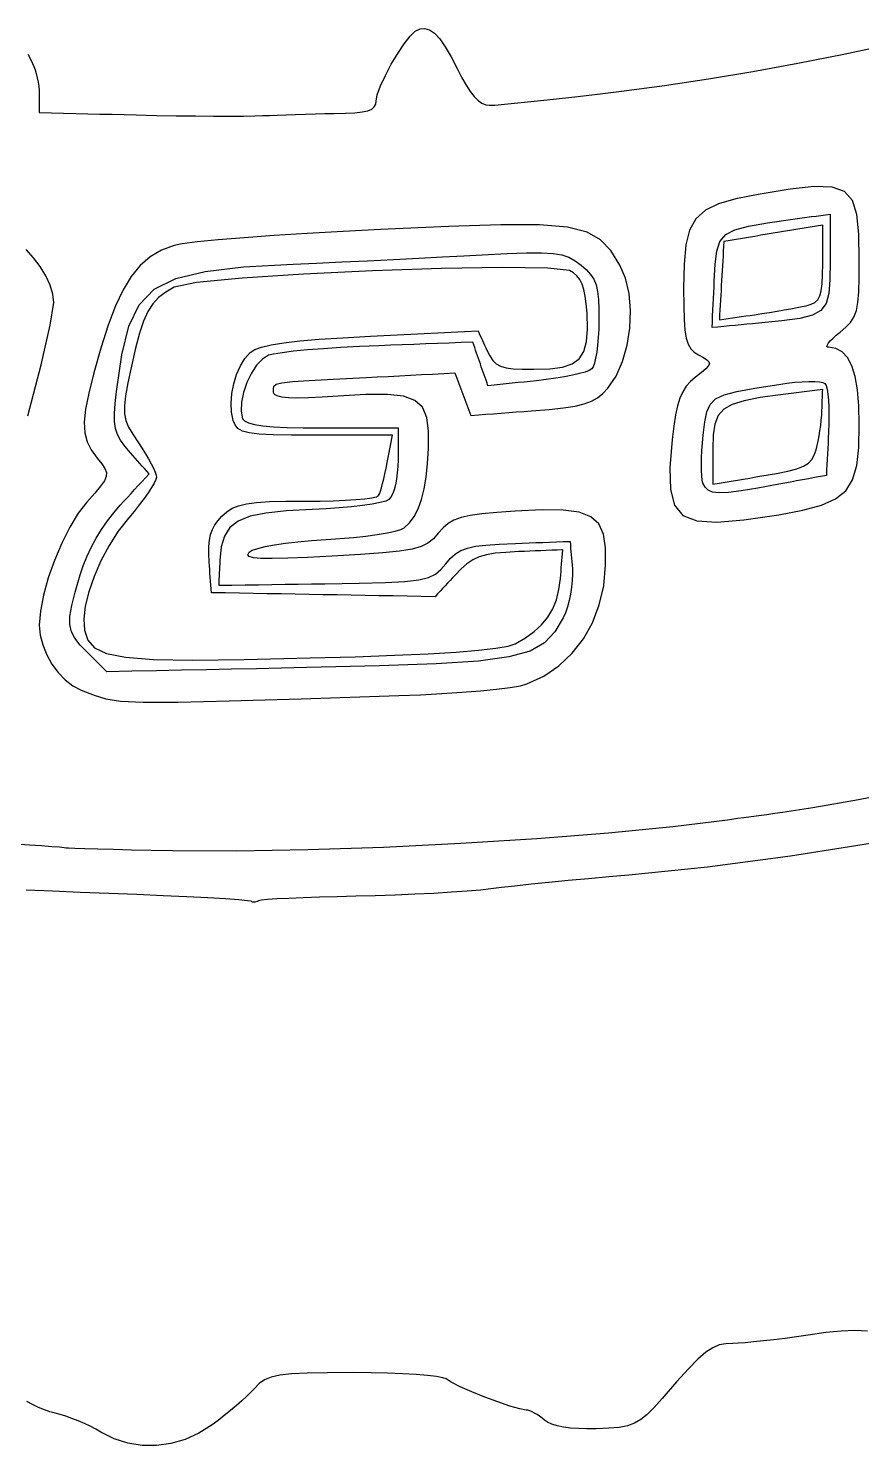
# Model space of a CAD drawing. Extents: x 7 to 348, y 3 to 340.
# Drawn here: x 169.5 to 201.6, y 2.8 to 57.4 of the extents above; entities that cross this region are included whole.
import ezdxf

# ---------------------------------------------------------------- set-up
doc = ezdxf.new("R2010")
doc.units = 0
doc.layers.get('0').update_dxf_attribs({"linetype": 'CONTINUOUS'})

msp = doc.modelspace()

# ---------------------------------------------------------------- linework, layer by layer
at = {"color": 7}
for points in [[(181.257222, 54.164936), (181.701273, 54.175378), (182.060805, 54.195416), (182.343623, 54.227448), (182.557522, 54.273648), (182.710308, 54.336414), (182.809783, 54.418004), (182.863747, 54.52079), (182.880003, 54.647028), (182.926493, 54.89146), (183.052892, 55.231792), (183.239602, 55.63314), (183.467017, 56.06065), (183.715541, 56.479496), (183.965571, 56.854796), (184.197501, 57.151693), (184.391735, 57.335335), (184.576376, 57.427509), (184.759625, 57.447265), (184.944811, 57.391469), (185.135252, 57.257188), (185.334278, 57.041429), (185.545211, 56.741258), (185.771375, 56.353625), (186.016096, 55.875597), (186.187769, 55.539442), (186.352109, 55.252394), (186.510377, 55.01307), (186.663818, 54.82003), (186.813695, 54.671863), (186.961255, 54.567159), (187.107754, 54.504505), (187.254447, 54.482492), (187.459995, 54.492088), (187.829915, 54.522906), (188.343373, 54.572718), (188.979531, 54.63921), (189.717553, 54.72018), (190.536604, 54.813426), (191.415848, 54.916634), (192.334447, 55.027632), (194.000555, 55.246637), (195.687563, 55.49804), (197.398987, 55.782492), (199.138351, 56.10067), (200.909171, 56.45325), (202.714964, 56.840882)], [(169.464014, 56.453453), (169.522577, 56.324562), (169.580549, 56.203827), (169.636223, 56.095313), (169.688775, 55.982565), (169.737806, 55.849695), (169.782233, 55.701613), (169.820991, 55.54323), (169.853003, 55.379372), (169.87719, 55.214977), (169.892486, 55.054901), (169.89782, 54.904053), (169.89782, 54.816395), (169.89782, 54.728765), (169.89782, 54.641107), (169.89782, 54.553448), (169.89782, 54.465818), (169.89782, 54.37816), (169.89782, 54.29053), (169.89782, 54.202872), (170.365251, 54.191583), (170.832681, 54.180012), (171.300112, 54.168723), (171.767542, 54.157434), (172.234973, 54.146145), (172.702403, 54.134856), (173.169834, 54.123567), (173.637265, 54.112279), (174.411482, 54.095063), (175.178297, 54.081516), (175.917744, 54.071639), (176.609858, 54.065712), (177.234667, 54.06289), (177.772207, 54.065712), (178.202505, 54.071921), (178.505598, 54.082363), (178.765488, 54.095063), (179.071973, 54.107763), (179.413761, 54.120181), (179.779566, 54.132034), (180.158108, 54.142759), (180.538095, 54.152072), (180.908243, 54.159692), (181.257222, 54.164936)], [(198.407692, 38.70404), (199.326339, 38.875801), (200.046093, 39.069885), (200.590503, 39.312681), (200.983122, 39.63066), (201.247499, 40.05024), (201.407181, 40.597864), (201.48572, 41.300005), (201.506661, 42.18305), (201.489304, 42.900685), (201.436563, 43.514292), (201.347403, 44.026497), (201.220807, 44.439784), (201.055749, 44.756776), (200.851203, 44.980042), (200.606144, 45.112093), (200.31955, 45.155556), (200.274439, 45.167409), (200.261683, 45.201614), (200.279491, 45.255716), (200.326021, 45.327288), (200.399458, 45.413958), (200.497988, 45.5133), (200.619786, 45.622916), (200.763037, 45.740405), (200.992729, 45.931949), (201.169784, 46.117058), (201.300986, 46.320992), (201.393117, 46.569009), (201.452965, 46.886283), (201.487315, 47.298074), (201.50295, 47.829639), (201.506647, 48.506182), (201.490109, 49.513998), (201.41519, 50.275067), (201.243932, 50.814168), (200.938384, 51.156052), (200.460585, 51.325498), (199.772578, 51.347229), (198.836413, 51.246137), (197.614128, 51.046973), (196.752975, 50.877018), (196.080521, 50.683499), (195.573994, 50.43774), (195.210628, 50.111124), (194.967646, 49.674978), (194.822281, 49.100712), (194.75176, 48.359624), (194.733302, 47.423098), (194.737282, 46.75632), (194.752127, 46.227097), (194.782178, 45.81621), (194.831792, 45.504495), (194.90532, 45.272734), (195.007109, 45.101708), (195.141517, 44.972224), (195.312891, 44.865064), (195.500738, 44.762307), (195.633365, 44.677725), (195.709421, 44.601525), (195.727568, 44.523999), (195.686434, 44.435353), (195.584682, 44.325879), (195.420962, 44.185812), (195.193923, 44.005387), (194.999579, 43.835941), (194.837747, 43.653258), (194.703912, 43.445261), (194.593566, 43.19984), (194.502199, 42.904946), (194.425302, 42.548471), (194.358364, 42.118336), (194.296877, 41.602462), (194.20724, 40.511786), (194.223214, 39.676296), (194.378216, 39.072481), (194.705642, 38.676778), (195.238898, 38.465619), (196.011382, 38.41544), (197.056508, 38.502703), (198.407692, 38.70404)], [(195.918215, 47.7047), (195.954162, 48.365974), (196.014831, 48.865875), (196.136881, 49.233243), (196.356961, 49.496952), (196.711728, 49.685843), (197.237835, 49.828789), (197.971938, 49.954632), (198.95069, 50.092243), (199.129077, 50.116796), (199.307461, 50.14135), (199.485848, 50.165903), (199.664233, 50.190456), (199.84262, 50.21501), (200.021007, 50.239563), (200.199391, 50.264116), (200.377778, 50.28867), (200.377778, 50.059816), (200.377778, 49.83099), (200.377778, 49.602136), (200.377778, 49.37331), (200.377778, 49.144456), (200.377778, 48.915602), (200.377778, 48.686776), (200.377778, 48.457922), (200.372133, 47.760438), (200.333762, 47.232711), (200.230497, 46.847167), (200.030176, 46.576121), (199.700634, 46.391943), (199.209705, 46.267031), (198.525223, 46.173757), (197.615025, 46.084434), (197.392284, 46.063549), (197.169543, 46.042665), (196.946802, 46.02178), (196.724061, 46.000896), (196.50132, 45.980011), (196.278579, 45.959127), (196.055838, 45.938242), (195.833097, 45.917358), (195.843737, 46.140709), (195.854376, 46.364059), (195.865016, 46.58741), (195.875656, 46.810761), (195.886296, 47.034111), (195.896936, 47.257462), (195.907575, 47.480813), (195.918215, 47.7047)], [(183.751866, 31.735917), (184.595736, 31.769332), (185.415403, 31.812766), (186.190611, 31.864441), (186.901102, 31.922466), (187.52662, 31.985063), (188.046905, 32.050397), (188.441703, 32.116607), (188.690755, 32.181885), (189.344438, 32.489055), (189.929039, 32.885578), (190.439966, 33.364537), (190.872632, 33.919019), (191.222449, 34.542109), (191.484829, 35.22695), (191.655184, 35.966569), (191.728925, 36.75411), (191.72218, 37.42865), (191.641332, 37.95601), (191.462127, 38.350754), (191.160321, 38.627389), (190.711667, 38.800447), (190.091926, 38.884437), (189.276855, 38.894032), (188.242208, 38.843486), (187.531468, 38.792206), (186.96169, 38.737794), (186.511009, 38.673955), (186.157565, 38.594425), (185.879492, 38.492966), (185.654927, 38.363285), (185.462012, 38.199145), (185.278875, 37.994251), (185.086873, 37.778746), (184.879601, 37.609554), (184.619042, 37.478462), (184.26719, 37.377201), (183.786035, 37.297501), (183.137564, 37.231122), (182.283775, 37.169796), (181.186653, 37.105251), (180.236836, 37.05558), (179.47228, 37.024169), (178.878941, 37.011751), (178.442792, 37.018807), (178.149795, 37.046182), (177.985914, 37.094386), (177.937118, 37.164123), (177.989371, 37.256099), (178.109033, 37.332271), (178.317246, 37.407032), (178.605558, 37.478942), (178.965516, 37.546647), (179.38866, 37.608708), (179.866544, 37.663769), (180.39071, 37.710364), (180.952704, 37.747138), (181.489387, 37.782077), (182.005142, 37.826724), (182.487604, 37.879218), (182.92441, 37.93775), (183.303192, 38.00046), (183.611579, 38.065484), (183.837213, 38.131044), (183.967721, 38.19525), (184.169592, 38.391564), (184.346263, 38.638621), (184.498087, 38.937523), (184.625412, 39.289454), (184.728589, 39.695572), (184.80797, 40.157005), (184.863904, 40.674939), (184.89674, 41.250503), (184.898434, 41.93032), (184.831053, 42.455818), (184.666876, 42.843196), (184.378174, 43.108541), (183.937219, 43.268053), (183.316282, 43.337847), (182.487632, 43.334178), (181.423547, 43.272964), (180.80121, 43.233171), (180.276808, 43.209464), (179.84573, 43.202126), (179.503369, 43.21144), (179.245113, 43.237686), (179.066354, 43.281064), (178.962479, 43.341911), (178.928878, 43.420482), (178.922386, 43.558375), (178.938445, 43.660173), (179.030353, 43.734454), (179.25139, 43.789741), (179.654843, 43.834586), (180.294001, 43.87754), (181.222148, 43.927127), (182.492577, 43.991897), (182.9204, 44.01391), (183.348226, 44.035924), (183.776053, 44.057937), (184.203876, 44.07995), (184.6317, 44.101964), (185.059526, 44.123977), (185.487352, 44.14599), (185.915176, 44.168004), (185.953722, 44.06567), (185.992268, 43.963364), (186.030814, 43.86103), (186.069359, 43.758697), (186.107903, 43.656391), (186.146448, 43.554057), (186.184994, 43.451752), (186.22354, 43.349418), (186.262086, 43.247084), (186.300632, 43.14475), (186.339178, 43.042445), (186.377721, 42.940111), (186.416267, 42.837777), (186.454813, 42.735444), (186.493359, 42.633138), (186.531905, 42.530804), (186.824008, 42.552818), (187.116108, 42.574831), (187.40821, 42.596844), (187.70031, 42.618858), (187.992413, 42.640871), (188.284516, 42.662884), (188.576616, 42.684898), (188.868719, 42.706911), (189.553636, 42.763468), (190.107229, 42.823074), (190.549998, 42.891823), (190.902446, 42.97584), (191.185075, 43.08125), (191.418388, 43.214121), (191.622886, 43.380632), (191.819073, 43.586852), (192.131662, 44.04391), (192.37761, 44.602767), (192.553836, 45.231784), (192.657245, 45.899296), (192.684761, 46.573666), (192.633281, 47.223257), (192.499725, 47.816403), (192.281003, 48.321496), (191.925423, 48.882187), (191.534435, 49.303065), (191.011652, 49.598411), (190.260687, 49.782561), (189.185149, 49.86988), (187.688655, 49.874678), (185.674816, 49.811234), (183.047242, 49.693915), (181.606805, 49.621384), (180.228452, 49.542813), (178.94482, 49.460714), (177.788547, 49.377572), (176.792275, 49.295897), (175.988636, 49.218173), (175.410272, 49.146912), (175.08982, 49.084597), (174.604872, 48.893758), (174.173811, 48.638516), (173.788637, 48.307611), (173.441354, 47.889809), (173.123962, 47.37385), (172.828455, 46.748559), (172.546843, 46.002646), (172.27112, 45.124878), (172.000881, 44.167834), (171.80477, 43.39305), (171.681767, 42.770411), (171.630854, 42.269833), (171.651033, 41.86126), (171.741253, 41.514578), (171.900514, 41.199731), (172.127799, 40.886606), (172.302675, 40.666162), (172.422685, 40.487656), (172.483241, 40.331362), (172.479741, 40.177551), (172.407625, 40.00658), (172.262292, 39.798724), (172.039159, 39.534253), (171.733633, 39.193498), (171.39859, 38.760061), (171.070383, 38.220509), (170.760675, 37.605039), (170.481125, 36.943764), (170.243398, 36.26691), (170.059155, 35.604619), (169.940057, 34.987061), (169.897766, 34.444404), (169.932198, 34.067637), (170.030188, 33.684605), (170.183779, 33.307697), (170.385012, 32.949219), (170.625931, 32.621559), (170.89858, 32.33705), (171.195001, 32.108055), (171.507235, 31.946878), (172.006486, 31.750198), (172.458182, 31.608042), (173.033433, 31.517534), (173.903346, 31.47568), (175.239037, 31.479631), (177.211612, 31.526282), (179.992181, 31.612784), (183.751866, 31.735917)], [(199.460556, 46.758634), (199.648104, 46.813555), (199.795263, 46.886594), (199.906774, 46.989859), (199.987377, 47.135542), (200.041818, 47.335722), (200.074832, 47.60262), (200.091173, 47.948314), (200.095575, 48.384968), (200.095575, 48.569344), (200.095575, 48.753691), (200.095575, 48.938067), (200.095575, 49.122443), (200.095575, 49.30679), (200.095575, 49.491166), (200.095575, 49.675514), (200.095575, 49.85989), (199.85745, 49.820971), (199.619325, 49.782081), (199.3812, 49.743162), (199.143075, 49.704272), (198.90495, 49.665354), (198.666825, 49.626435), (198.4287, 49.587545), (198.190575, 49.548627), (197.95245, 49.509708), (197.714325, 49.470818), (197.4762, 49.4319), (197.238075, 49.393009), (196.99995, 49.354091), (196.761825, 49.315172), (196.5237, 49.276282), (196.285575, 49.237364), (196.274766, 49.048501), (196.263957, 48.859638), (196.253148, 48.670774), (196.242339, 48.481911), (196.23153, 48.293048), (196.220721, 48.104185), (196.209912, 47.915322), (196.199102, 47.726459), (196.188293, 47.537596), (196.177484, 47.348733), (196.166675, 47.15987), (196.155866, 46.971035), (196.145057, 46.782172), (196.134248, 46.593308), (196.123439, 46.404445), (196.11263, 46.215582), (196.282191, 46.240136), (196.451753, 46.264689), (196.621315, 46.289242), (196.790877, 46.313796), (196.960442, 46.338349), (197.130004, 46.362902), (197.299566, 46.387456), (197.469128, 46.412009), (197.754581, 46.454427), (198.045936, 46.499978), (198.335028, 46.54725), (198.613686, 46.594804), (198.873742, 46.641202), (199.107033, 46.685031), (199.305381, 46.724852), (199.460556, 46.758634)], [(169.460915, 42.513786), (169.968415, 44.47825), (170.321611, 46.009927), (170.456177, 46.881373), (170.420146, 47.199719), (170.31379, 47.546429), (170.14709, 47.906686), (169.93003, 48.265786), (169.672584, 48.608911), (169.384732, 48.921303)], [(171.762005, 33.387905), (171.478324, 33.683025), (171.270944, 33.942359), (171.13701, 34.19506), (171.073659, 34.470396), (171.078034, 34.797577), (171.147269, 35.205783), (171.27851, 35.724282), (171.468892, 36.382254), (171.586023, 36.732295), (171.730159, 37.087302), (171.898745, 37.442846), (172.089225, 37.794494), (172.299043, 38.13779), (172.525636, 38.4683), (172.766454, 38.781595), (173.018935, 39.073215), (173.157413, 39.223442), (173.295889, 39.373669), (173.434367, 39.523896), (173.572845, 39.674123), (173.71132, 39.824378), (173.849798, 39.974605), (173.988273, 40.124832), (174.126751, 40.275058), (174.037001, 40.377251), (173.947255, 40.479416), (173.857505, 40.581608), (173.767756, 40.683801), (173.678006, 40.785994), (173.588259, 40.888158), (173.49851, 40.990351), (173.408761, 41.092543), (173.193321, 41.348406), (173.029155, 41.576667), (172.911869, 41.796744), (172.837071, 42.028138), (172.800366, 42.290323), (172.797346, 42.602686), (172.823621, 42.984759), (172.874813, 43.455929), (173.077674, 44.86735), (173.348661, 45.966324), (173.746335, 46.795041), (174.329257, 47.395723), (175.155984, 47.810505), (176.285082, 48.081607), (177.775108, 48.251195), (179.684626, 48.361459), (180.588291, 48.402155), (181.553818, 48.446944), (182.551316, 48.494301), (183.550893, 48.542787), (184.522663, 48.590934), (185.43673, 48.637275), (186.263207, 48.68037), (186.972202, 48.718724), (187.926286, 48.76831), (188.676915, 48.796533), (189.257559, 48.799637), (189.701675, 48.774237), (190.042735, 48.716918), (190.314199, 48.624038), (190.549533, 48.4921), (190.782202, 48.317573), (190.985947, 48.139604), (191.146915, 47.964429), (191.269722, 47.777626), (191.35898, 47.564887), (191.419302, 47.311818), (191.455308, 47.004026), (191.471592, 46.627175), (191.472721, 46.166871), (191.464255, 45.844545), (191.445825, 45.53331), (191.418563, 45.240758), (191.383643, 44.974425), (191.342219, 44.741902), (191.295446, 44.550725), (191.244482, 44.408485), (191.190488, 44.322718), (191.098726, 44.265257), (190.93953, 44.204128), (190.721643, 44.141221), (190.453812, 44.07837), (190.144784, 44.017494), (189.803306, 43.960429), (189.438122, 43.909093), (189.057983, 43.86532), (188.82483, 43.841614), (188.591675, 43.817907), (188.358523, 43.793918), (188.125371, 43.770211), (187.892216, 43.746505), (187.659064, 43.722798), (187.425909, 43.698809), (187.192756, 43.675102), (187.15618, 43.780033), (187.119604, 43.884935), (187.083028, 43.989865), (187.046452, 44.094795), (187.009873, 44.199725), (186.973297, 44.304627), (186.936721, 44.409558), (186.900145, 44.514488), (186.863569, 44.619418), (186.826993, 44.72432), (186.790417, 44.82925), (186.753841, 44.93418), (186.717263, 45.039111), (186.680687, 45.144013), (186.644111, 45.248943), (186.607535, 45.353873), (186.154071, 45.336658), (185.700605, 45.319724), (185.247142, 45.302509), (184.793676, 45.285575), (184.340212, 45.26836), (183.886746, 45.251426), (183.433283, 45.234211), (182.979816, 45.217278), (182.238348, 45.185104), (181.522, 45.145847), (180.848214, 45.101087), (180.234426, 45.05229), (179.69808, 45.001011), (179.256608, 44.948715), (178.927455, 44.896984), (178.728057, 44.847284), (178.494825, 44.703351), (178.2727, 44.464111), (178.071684, 44.154146), (177.901789, 43.798095), (177.773017, 43.420482), (177.69538, 43.045916), (177.678898, 42.69898), (177.733548, 42.404228), (177.80521, 42.31688), (177.955747, 42.243022), (178.19013, 42.18209), (178.513319, 42.133548), (178.930277, 42.096775), (179.445974, 42.071092), (180.065364, 42.056135), (180.793418, 42.051337), (181.160062, 42.051337), (181.526702, 42.051337), (181.893345, 42.051337), (182.259989, 42.051337), (182.626629, 42.051337), (182.993273, 42.051337), (183.359913, 42.051337), (183.726557, 42.051337), (183.726557, 41.896905), (183.726557, 41.742473), (183.726557, 41.588041), (183.726557, 41.433609), (183.726557, 41.279177), (183.726557, 41.124745), (183.726557, 40.970313), (183.726557, 40.815881), (183.71936, 40.561824), (183.698729, 40.313412), (183.666105, 40.076938), (183.622936, 39.858583), (183.570674, 39.664668), (183.510764, 39.501403), (183.444653, 39.37508), (183.373787, 39.291881), (183.249838, 39.231909), (183.031593, 39.172049), (182.731159, 39.113912), (182.360657, 39.059076), (181.932196, 39.009151), (181.457894, 38.965688), (180.949865, 38.930298), (180.420222, 38.904616), (179.425244, 38.851727), (178.632451, 38.768613), (178.019273, 38.642742), (177.563139, 38.461724), (177.241474, 38.213002), (177.031706, 37.884185), (176.911265, 37.462742), (176.857581, 36.936228), (176.851908, 36.817159), (176.846236, 36.698061), (176.840563, 36.578992), (176.83489, 36.459922), (176.829218, 36.340852), (176.823545, 36.221755), (176.817872, 36.102685), (176.8122, 35.983616), (177.323727, 35.991518), (177.835255, 35.99942), (178.346783, 36.007322), (178.858311, 36.015224), (179.369839, 36.023127), (179.881366, 36.031029), (180.392894, 36.038931), (180.904422, 36.046833), (182.227728, 36.069411), (183.238318, 36.096504), (183.986765, 36.136185), (184.523642, 36.196863), (184.89952, 36.286948), (185.164976, 36.414738), (185.37058, 36.588587), (185.566905, 36.816905), (185.750234, 37.02685), (185.936151, 37.192825), (186.145051, 37.320869), (186.397327, 37.416881), (186.713371, 37.486816), (187.11357, 37.536628), (187.618322, 37.572301), (188.248016, 37.599676), (188.511871, 37.609272), (188.775729, 37.618868), (189.039585, 37.628463), (189.303443, 37.638059), (189.567298, 37.647654), (189.831153, 37.65725), (190.095011, 37.666845), (190.358866, 37.676441), (190.369704, 37.54628), (190.380513, 37.416091), (190.39135, 37.28593), (190.402159, 37.155741), (190.412997, 37.02558), (190.423806, 36.895419), (190.434615, 36.76523), (190.445452, 36.635069), (190.453778, 36.40836), (190.444013, 36.162968), (190.417653, 35.906682), (190.376135, 35.64732), (190.320933, 35.39267), (190.253516, 35.150496), (190.175346, 34.928641), (190.087896, 34.734867), (189.766908, 34.18888), (189.375613, 33.767381), (188.818328, 33.451744), (187.999364, 33.223369), (186.823028, 33.06366), (185.193635, 32.954016), (183.015498, 32.875756), (180.192926, 32.810337), (179.230977, 32.790582), (178.269025, 32.770826), (177.307076, 32.75107), (176.345128, 32.731315), (175.383179, 32.711559), (174.42123, 32.691804), (173.459278, 32.672048), (172.497329, 32.652293), (172.405413, 32.744212), (172.313493, 32.836132), (172.221576, 32.928052), (172.129659, 33.019972), (172.037742, 33.111892), (171.945825, 33.203811), (171.853905, 33.295731), (171.762005, 33.387905)], [(188.242888, 33.731398), (188.636563, 33.954974), (188.975718, 34.19825), (189.262495, 34.4643), (189.499026, 34.756203), (189.687446, 35.077033), (189.829897, 35.429896), (189.928508, 35.817838), (189.985419, 36.243966), (189.99682, 36.382367), (190.008222, 36.520797), (190.019624, 36.659199), (190.031026, 36.797629), (190.042427, 36.936031), (190.053829, 37.074461), (190.065231, 37.212863), (190.076633, 37.351293), (189.864966, 37.342544), (189.653299, 37.333795), (189.441633, 37.325046), (189.229966, 37.316297), (189.018299, 37.307548), (188.806633, 37.298799), (188.594966, 37.29005), (188.383299, 37.281302), (187.883264, 37.254773), (187.472915, 37.216278), (187.134909, 37.159523), (186.851905, 37.078045), (186.606553, 36.96558), (186.381517, 36.815691), (186.159448, 36.62203), (185.923005, 36.378247), (185.827134, 36.274079), (185.731263, 36.169939), (185.635395, 36.06577), (185.539524, 35.961602), (185.443653, 35.857462), (185.347782, 35.753294), (185.251914, 35.649154), (185.156043, 35.544986), (184.616914, 35.554581), (184.077782, 35.564177), (183.538653, 35.574055), (182.999524, 35.58365), (182.460395, 35.593246), (181.921263, 35.602841), (181.382134, 35.612719), (180.843005, 35.622315), (180.303876, 35.63191), (179.764744, 35.641506), (179.225615, 35.651384), (178.686485, 35.661261), (178.147356, 35.670857), (177.608224, 35.680452), (177.069095, 35.69033), (176.529966, 35.699926), (176.519213, 35.847923), (176.508461, 35.99592), (176.497708, 36.143918), (176.486955, 36.291915), (176.476203, 36.439912), (176.46545, 36.58791), (176.454697, 36.735907), (176.443945, 36.883904), (176.428479, 37.198864), (176.43195, 37.475696), (176.455911, 37.71996), (176.501939, 37.937214), (176.57158, 38.133048), (176.666401, 38.31305), (176.787957, 38.482778), (176.937814, 38.647793), (177.126863, 38.817183), (177.331918, 38.950674), (177.575901, 39.052415), (177.881743, 39.126442), (178.272367, 39.176904), (178.770698, 39.207863), (179.399661, 39.223386), (180.182184, 39.227619), (180.720114, 39.231852), (181.227168, 39.24427), (181.691878, 39.264026), (182.102774, 39.290272), (182.448383, 39.321966), (182.717234, 39.35826), (182.897859, 39.398335), (182.978786, 39.441289), (183.009376, 39.505805), (183.045729, 39.607659), (183.086496, 39.74163), (183.130317, 39.902553), (183.175842, 40.085179), (183.221712, 40.284315), (183.266574, 40.494768), (183.309074, 40.711289), (183.333853, 40.843313), (183.358632, 40.975336), (183.383411, 41.10736), (183.40819, 41.239384), (183.432969, 41.371407), (183.457748, 41.503431), (183.482528, 41.635454), (183.507307, 41.767478), (183.135341, 41.767478), (182.763377, 41.767478), (182.391411, 41.767478), (182.019445, 41.767478), (181.647479, 41.767478), (181.275516, 41.767478), (180.90355, 41.767478), (180.531584, 41.767478), (179.616416, 41.770582), (178.906303, 41.783), (178.37308, 41.809811), (177.988589, 41.856124), (177.724666, 41.927046), (177.553152, 42.027715), (177.445882, 42.163153), (177.3747, 42.338526), (177.307387, 42.656393), (177.290482, 43.008352), (177.320039, 43.378656), (177.392149, 43.751613), (177.502893, 44.111503), (177.648348, 44.442634), (177.824598, 44.729259), (178.027719, 44.955686), (178.20222, 45.066514), (178.468678, 45.164897), (178.838883, 45.252414), (179.324638, 45.330674), (179.93774, 45.401258), (180.689987, 45.465802), (181.593177, 45.525859), (182.659105, 45.583066), (183.178292, 45.608466), (183.697479, 45.633866), (184.216667, 45.659266), (184.735854, 45.684666), (185.255038, 45.710066), (185.774226, 45.735466), (186.293413, 45.760866), (186.8126, 45.786266), (186.854702, 45.693866), (186.896801, 45.601467), (186.938903, 45.509067), (186.981005, 45.416668), (187.023104, 45.324268), (187.065206, 45.231868), (187.107305, 45.139469), (187.149407, 45.047069), (187.259561, 44.825807), (187.374093, 44.653144), (187.50738, 44.523152), (187.67381, 44.429962), (187.88776, 44.367732), (188.163618, 44.330535), (188.515763, 44.312473), (188.958578, 44.307675), (189.573273, 44.326866), (190.062073, 44.392963), (190.436748, 44.518241), (190.709073, 44.71512), (190.890819, 44.995959), (190.993756, 45.373177), (191.029661, 45.859107), (191.0103, 46.466167), (190.980729, 46.825013), (190.940275, 47.128853), (190.886653, 47.383305), (190.81759, 47.593984), (190.730801, 47.766478), (190.624011, 47.906376), (190.494937, 48.019321), (190.341304, 48.110874), (189.500408, 48.211034), (187.752632, 48.235023), (185.399299, 48.195145), (182.741739, 48.104044), (180.081276, 47.974222), (177.719236, 47.818181), (175.956945, 47.648481), (175.095733, 47.477595), (174.768521, 47.28306), (174.496448, 47.073143), (174.269256, 46.828851), (174.076682, 46.531163), (173.908466, 46.161142), (173.754347, 45.699736), (173.604067, 45.128011), (173.447363, 44.426942), (173.314033, 43.786298), (173.222418, 43.289926), (173.175648, 42.904382), (173.176777, 42.596308), (173.229058, 42.332289), (173.335549, 42.078854), (173.499374, 41.802671), (173.723653, 41.47027), (173.862193, 41.262272), (173.991439, 41.055572), (174.108564, 40.855618), (174.210734, 40.667827), (174.295125, 40.497647), (174.358907, 40.350468), (174.399248, 40.231737), (174.413331, 40.146901), (174.391261, 40.057014), (174.327981, 39.923861), (174.227936, 39.75385), (174.095568, 39.553416), (173.935308, 39.32905), (173.751596, 39.087157), (173.54887, 38.834173), (173.331564, 38.57656), (172.942905, 38.07635), (172.587181, 37.520062), (172.273189, 36.930076), (172.00972, 36.32883), (171.805569, 35.738703), (171.669532, 35.182104), (171.610398, 34.68147), (171.636955, 34.259153), (171.763134, 33.870223), (172.021009, 33.571688), (172.482121, 33.354716), (173.218004, 33.210472), (174.300196, 33.130095), (175.800233, 33.104695), (177.789657, 33.125579), (180.339997, 33.18383), (182.077809, 33.233924), (183.590421, 33.288478), (184.883301, 33.347829), (185.961909, 33.412402), (186.831709, 33.482506), (187.498163, 33.558593), (187.966734, 33.641002), (188.242888, 33.731398)], [(195.481332, 39.925611), (195.452825, 40.037935), (195.432872, 40.198943), (195.42147, 40.401071), (195.418563, 40.636811), (195.424095, 40.898572), (195.438037, 41.178819), (195.46036, 41.470044), (195.491001, 41.764684), (195.554479, 42.28115), (195.630111, 42.670504), (195.754744, 42.957581), (195.965208, 43.167215), (196.298349, 43.324272), (196.791007, 43.453586), (197.480019, 43.58005), (198.402225, 43.728471), (198.718667, 43.773824), (199.022835, 43.807606), (199.30743, 43.829619), (199.565156, 43.839779), (199.788715, 43.836957), (199.970813, 43.823128), (200.104149, 43.797164), (200.181424, 43.758866), (200.225268, 43.681565), (200.262781, 43.543869), (200.293385, 43.353426), (200.316499, 43.117996), (200.331541, 42.845228), (200.337948, 42.542883), (200.335126, 42.218666), (200.32251, 41.880226), (200.311786, 41.672369), (200.301061, 41.464512), (200.290337, 41.256656), (200.279612, 41.048827), (200.268888, 40.84097), (200.258164, 40.633114), (200.247439, 40.425257), (200.236715, 40.2174), (200.007409, 40.174813), (199.778104, 40.132226), (199.548798, 40.089638), (199.319492, 40.047051), (199.090187, 40.004464), (198.860881, 39.961876), (198.631576, 39.919289), (198.40227, 39.876702), (197.590557, 39.72972), (196.952723, 39.625665), (196.465633, 39.564931), (196.106141, 39.547998), (195.851111, 39.575091), (195.677403, 39.646578), (195.561873, 39.762853), (195.48138, 39.924341), (195.481383, 39.924341), (195.481383, 39.924341), (195.481386, 39.924341), (195.481386, 39.924341), (195.481389, 39.924341), (195.481392, 39.924341), (195.481392, 39.924341), (195.481332, 39.925611)], [(199.844096, 41.20896), (199.88388, 41.366299), (199.922107, 41.544974), (199.957857, 41.738804), (199.990216, 41.941609), (200.018269, 42.14718), (200.041101, 42.349335), (200.05778, 42.541896), (200.067404, 42.718623), (200.070932, 42.819715), (200.074459, 42.920779), (200.077987, 43.021871), (200.081515, 43.122935), (200.085043, 43.224027), (200.088571, 43.32509), (200.092098, 43.426182), (200.095626, 43.527246), (199.892779, 43.502128), (199.689932, 43.476728), (199.487084, 43.451328), (199.284237, 43.425928), (199.08139, 43.400528), (198.878543, 43.375128), (198.675696, 43.349728), (198.472848, 43.324611), (197.680473, 43.215786), (197.065468, 43.098918), (196.605725, 42.956367), (196.279141, 42.770496), (196.063613, 42.523636), (195.937031, 42.198149), (195.877293, 41.776424), (195.862279, 41.240766), (195.862279, 41.071461), (195.862279, 40.902156), (195.862279, 40.732851), (195.862279, 40.563546), (195.862279, 40.394213), (195.862279, 40.224908), (195.862279, 40.055602), (195.862279, 39.886297), (196.098945, 39.925131), (196.335613, 39.963937), (196.572279, 40.00277), (196.808948, 40.041576), (197.045614, 40.08041), (197.282283, 40.119215), (197.518949, 40.158049), (197.755617, 40.196855), (198.312854, 40.293064), (198.755192, 40.383234), (199.09777, 40.474702), (199.355727, 40.574835), (199.544203, 40.690941), (199.678341, 40.830359), (199.773278, 41.000426), (199.844152, 41.20848), (199.844152, 41.20848), (199.844149, 41.20848), (199.844149, 41.20848), (199.844149, 41.20848), (199.844149, 41.20848), (199.844146, 41.20848), (199.844146, 41.20848), (199.844096, 41.20896)], [(203.600956, 28.123021), (201.480996, 27.722124), (199.721913, 27.407616), (198.543333, 27.223297), (198.24547, 27.184802), (197.939753, 27.144839), (197.63486, 27.104566), (197.339478, 27.065139), (197.062288, 27.027717), (196.811965, 26.993483), (196.597199, 26.963596), (196.426667, 26.939325), (194.32132, 26.673979), (191.833012, 26.429716), (189.071837, 26.212687), (186.147893, 26.02896), (183.171273, 25.884717), (180.252074, 25.786052), (177.50039, 25.73909), (175.026314, 25.749814), (174.213032, 25.765337), (173.452398, 25.781423), (172.761193, 25.797228), (172.156205, 25.81275), (171.654216, 25.827426), (171.272011, 25.84069), (171.026373, 25.851979), (170.934092, 25.860615)], [(170.934092, 25.860615), (170.86098, 25.871904), (170.670285, 25.889402), (170.374942, 25.912262), (169.98788, 25.939637), (169.522036, 25.970653), (168.990337, 26.004435)], [(182.096035, 24.013301), (182.847076, 24.031363), (183.612429, 24.056763), (184.370718, 24.088344), (185.100561, 24.124976), (185.78059, 24.165532), (186.389422, 24.208825), (186.90568, 24.253698), (187.307988, 24.298938), (187.712268, 24.349202), (188.234185, 24.408412), (188.851961, 24.474424), (189.543825, 24.545008), (190.288, 24.618047), (191.062717, 24.691312), (191.846197, 24.762658), (192.616667, 24.829911), (195.653903, 25.139001), (198.858147, 25.559738), (202.183213, 26.083175)], [(169.392693, 24.250876), (170.407728, 24.208232), (171.478657, 24.164826), (172.578855, 24.121872), (173.658256, 24.078636), (174.66958, 24.034468), (175.590378, 23.99061), (176.398214, 23.948277), (177.070636, 23.908738), (177.585203, 23.873234), (177.919473, 23.84298), (178.050997, 23.819273), (178.076792, 23.802058), (178.108006, 23.790487), (178.143456, 23.784278), (178.181943, 23.784278), (178.222275, 23.789076), (178.263259, 23.798953), (178.303693, 23.814193), (178.342389, 23.834796), (178.451747, 23.858784), (178.694712, 23.88362), (179.055883, 23.908738), (179.519868, 23.933573), (180.071268, 23.95728), (180.694688, 23.979011), (181.374737, 23.998202), (182.096012, 24.014007), (182.096012, 24.014007), (182.096012, 24.014035), (182.096012, 24.014035), (182.096012, 24.014035), (182.096012, 24.014063), (182.096012, 24.014063), (182.096012, 24.014091), (182.096035, 24.013301)], [(201.823173, 7.241524), (201.329637, 7.265513), (200.80962, 7.245193), (200.223312, 7.184685), (199.530899, 7.087629), (199.089865, 7.023762), (198.647798, 6.964241), (198.216562, 6.910393), (197.80802, 6.863488), (197.434042, 6.824852), (197.106489, 6.795754), (196.837227, 6.77741), (196.638122, 6.771201), (196.359571, 6.759066), (196.107806, 6.709394), (195.860402, 6.604634), (195.594924, 6.427398), (195.28895, 6.160218), (194.920049, 5.785766), (194.465792, 5.286599), (193.90375, 4.645334), (193.59635, 4.300063), (193.332255, 4.032996), (193.08837, 3.833578), (192.841601, 3.691169), (192.568847, 3.595213), (192.24702, 3.535072), (191.853018, 3.500161), (191.36375, 3.479841), (191.007839, 3.47589), (190.676443, 3.48605), (190.37256, 3.509756), (190.099191, 3.546332), (189.859341, 3.595439), (189.656006, 3.656512), (189.492193, 3.7291), (189.370899, 3.812694), (189.2801, 3.889232), (189.184257, 3.960973), (189.086267, 4.026336), (188.989016, 4.083712), (188.895409, 4.13152), (188.808329, 4.168153), (188.730676, 4.192142), (188.665344, 4.201737), (188.418168, 4.245877), (188.038399, 4.356169), (187.572455, 4.514609), (187.066764, 4.70319), (186.56775, 4.903934), (186.121839, 5.098837), (185.77545, 5.269948), (185.575011, 5.399234), (185.454076, 5.448482), (185.211585, 5.4944), (184.862117, 5.536027), (184.420253, 5.572349), (183.900572, 5.60235), (183.317653, 5.624927), (182.686074, 5.639321), (182.020419, 5.644401), (181.013202, 5.641014), (180.223871, 5.627467), (179.619083, 5.598624), (179.165496, 5.549094), (178.82977, 5.4736), (178.578555, 5.366835), (178.378516, 5.223551), (178.196308, 5.038441), (178.065845, 4.900322), (177.900705, 4.739681), (177.707612, 4.562332), (177.493281, 4.374062), (177.264435, 4.180627), (177.027795, 3.987841), (176.790076, 3.801461), (176.557999, 3.62733), (176.048693, 3.305653), (175.515837, 3.065115), (174.967451, 2.906252), (174.411541, 2.829573), (173.856125, 2.835499), (173.309209, 2.924682), (172.778812, 3.097571), (172.27294, 3.354675), (172.272937, 3.354675), (172.272932, 3.354675), (172.272929, 3.354675), (172.272926, 3.354675), (172.272923, 3.354675), (172.272918, 3.354675), (172.272915, 3.354675), (172.273152, 3.354973)], [(172.273152, 3.354973), (172.079974, 3.465604), (171.864226, 3.576602), (171.633171, 3.685004), (171.394075, 3.787817), (171.154197, 3.882051), (170.920802, 3.964714), (170.701149, 4.032814), (170.502504, 4.083389), (170.305916, 4.136051), (170.092161, 4.210163), (169.868091, 4.302365), (169.640552, 4.409186), (169.416391, 4.52724)]]:
    msp.add_lwpolyline(points, dxfattribs=at)

doc.saveas('drawing.dxf')
